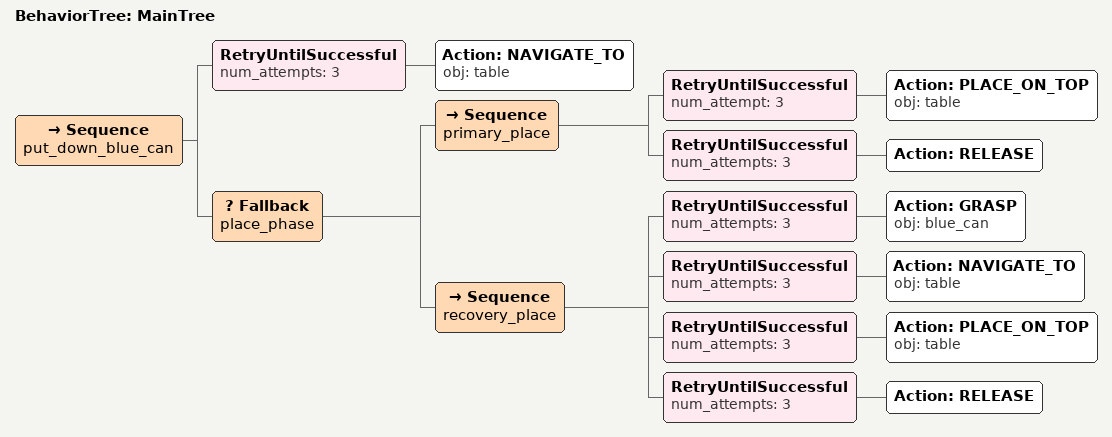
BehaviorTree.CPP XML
<root main_tree_to_execute="MainTree">
  <BehaviorTree ID="MainTree">
    <Sequence name="put_down_blue_can">
      <!-- Approach: Move to placement location on table (center, between gray_cup and red_can) -->
      <RetryUntilSuccessful num_attempts="3">
        <Action ID="NAVIGATE_TO" obj="table"/>
      </RetryUntilSuccessful>

      <!-- Place blue_can on table with fallback for recovery -->
      <Fallback name="place_phase">
        <Sequence name="primary_place">
          <RetryUntilSuccessful num_attempt="3">
            <Action ID="PLACE_ON_TOP" obj="table"/>
          </RetryUntilSuccessful>
          <RetryUntilSuccessful num_attempts="3">
            <Action ID="RELEASE"/>
          </RetryUntilSuccessful>
        </Sequence>
        <Sequence name="recovery_place">
          <!-- If placement fails (e.g., can tips or rolls), re-grasp and retry -->
          <RetryUntilSuccessful num_attempts="3">
            <Action ID="GRASP" obj="blue_can"/>
          </RetryUntilSuccessful>
          <RetryUntilSuccessful num_attempts="3">
            <Action ID="NAVIGATE_TO" obj="table"/>
          </RetryUntilSuccessful>
          <RetryUntilSuccessful num_attempts="3">
            <Action ID="PLACE_ON_TOP" obj="table"/>
          </RetryUntilSuccessful>
          <RetryUntilSuccessful num_attempts="3">
            <Action ID="RELEASE"/>
          </RetryUntilSuccessful>
        </Sequence>
      </Fallback>
    </Sequence>
  </BehaviorTree>
</root>
